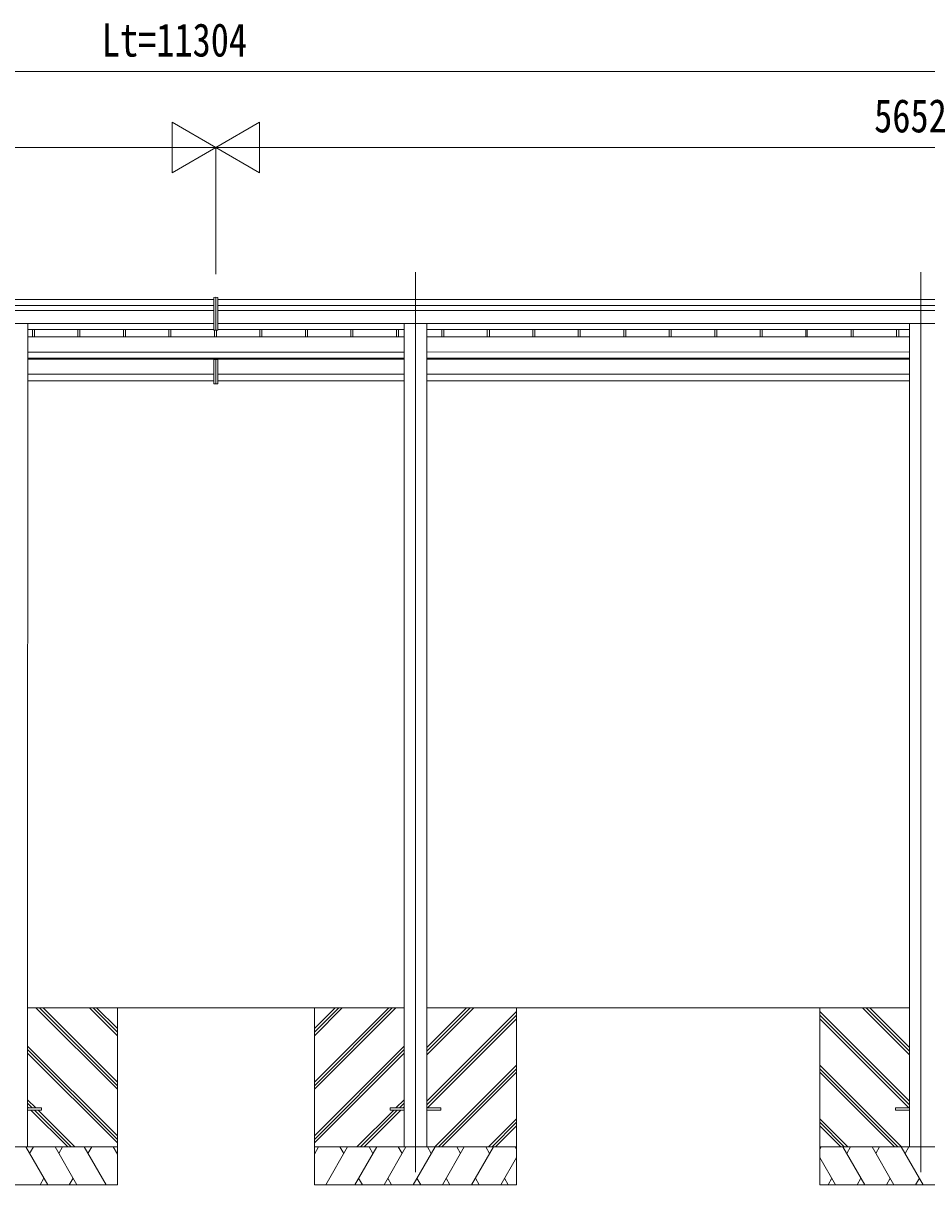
# Model space of a CAD drawing. Units: millimetres, scale not verified. Extents: x -16820 to 16820, y -11880 to 11880.
# Drawn here: x 753 to 4329, y -9000 to -4403 of the extents above; entities that cross this region are included whole.
import ezdxf
from ezdxf.enums import TextEntityAlignment as Align

# ---------------------------------------------------------------- set-up
doc = ezdxf.new("R2010")
doc.units = ezdxf.units.MM
doc.header["$LTSCALE"] = 40
for name, color, linetype, lineweight in [('0-3_YKK_12', 40, 'Continuous', 18), ('0-4_YKK_13', 120, 'Continuous', 18), ('0-5_YKK_A1', 120, 'Continuous', 18), ('0-6_YKK_D', 200, 'Continuous', 18)]:
    doc.layers.add(name, color=color, linetype=linetype, lineweight=lineweight)
doc.styles.add('ＭＳ ゴシック', font='')
doc.styles.get('ＭＳ ゴシック').set_extended_font_data('MS Gothic')

msp = doc.modelspace()

# ---------------------------------------------------------------- linework, layer by layer
at = {"layer": '0-3_YKK_12'}
for p, q in [((2305.1, -5388.88), (2305.1, -5887.84)), ((4305.1, -5388.88), (4305.1, -5887.84)), ((2305.1, -5887.84), (2305.1, -8949.62)), ((4305.1, -5887.84), (4305.1, -8949.62))]:
    msp.add_line(p, q, dxfattribs=at)
at = {"layer": '0-4_YKK_13'}
for p, q in [((1515.11, -5487.53), (1507.61, -5488.04)), ((1507.61, -5488.04), (1515.11, -5487.53)), ((1507.61, -5617.93), (1507.61, -5488.04)), ((1507.61, -5617.93), (1507.61, -5488.04)), ((1522.61, -5488.04), (1515.11, -5487.53)), ((1515.11, -5487.53), (1515.11, -5618.43)), ((1515.11, -5487.53), (1522.61, -5488.04)), ((1515.11, -5487.53), (1515.11, -5618.43)), ((1522.61, -5617.93), (1522.61, -5488.04)), ((1522.61, -5617.93), (1522.61, -5488.04)), ((1507.61, -5735.3), (1507.61, -5829.9)), ((1507.61, -5735.3), (1507.61, -5829.9)), ((1512.61, -5734.26), (1508.61, -5734.29)), ((1512.61, -5734.29), (1508.61, -5734.29)), ((1515.11, -5733.23), (1515.11, -5830.41)), ((1515.11, -5733.23), (1515.11, -5830.41)), ((1517.61, -5734.26), (1521.61, -5734.29)), ((1517.61, -5734.29), (1521.61, -5734.29)), ((1522.61, -5735.3), (1522.61, -5829.9)), ((1522.61, -5735.3), (1522.61, -5829.9)), ((1507.61, -5829.91), (1515.11, -5830.41)), ((1515.11, -5830.41), (1507.61, -5829.91)), ((1515.11, -5830.41), (1522.61, -5829.91)), ((1522.61, -5829.91), (1515.11, -5830.41)), ((825.11, -8695.12), (770.11, -8695.12)), ((825.11, -8704.12), (770.11, -8704.12)), ((825.11, -8695.12), (825.11, -8704.12)), ((2205.1, -8695.12), (2205.1, -8704.12)), ((2205.1, -8695.12), (2260.1, -8695.12)), ((2205.1, -8704.12), (2260.1, -8704.12)), ((2350.1, -8695.12), (2405.1, -8695.12)), ((2350.1, -8704.12), (2405.1, -8704.12)), ((2405.1, -8695.12), (2405.1, -8704.12)), ((4204.9, -8695.12), (4204.9, -8704.12)), ((4204.9, -8695.12), (4259.9, -8695.12)), ((4204.9, -8704.12), (4259.9, -8704.12))]:
    msp.add_line(p, q, dxfattribs=at)
for points in [[(1507.61, -5617.93), (1515.11, -5618.43), (1522.61, -5617.93)], [(1522.61, -5617.93), (1515.11, -5618.43), (1507.61, -5617.93)], [(1512.61, -5734.27), (1512.61, -5733.7), (1512.61, -5733.25)], [(1512.61, -5734.27), (1512.61, -5733.7), (1512.61, -5733.25)], [(1517.61, -5734.27), (1517.61, -5733.7), (1517.61, -5733.25)], [(1517.61, -5734.27), (1517.61, -5733.7), (1517.61, -5733.25)]]:
    msp.add_lwpolyline(points, dxfattribs=at)
for centre, major_axis, start_param, end_param in [((1508.61, -5735.29), (0.909, 0.42), 1.1412323, 2.7120287), ((1508.61, -5735.29), (-0.909, -0.42), 4.282825, 5.8536213), ((1521.61, -5735.29), (0.909, -0.42), 0.429564, 2.0003603), ((1521.61, -5735.29), (-0.909, 0.42), 3.5711566, 5.141953)]:
    msp.add_ellipse(centre, major_axis=major_axis, ratio=0.991593, start_param=start_param, end_param=end_param, dxfattribs=at)
at = {"layer": '0-5_YKK_A1'}
for p, q in [((-4049, -5496.87), (1507.61, -5496.87)), ((7079.2, -5496.87), (1522.61, -5496.87)), ((-4033, -5519.75), (1507.61, -5519.75)), ((-4033, -5539.91), (1507.61, -5539.91)), ((7063.2, -5519.75), (1522.61, -5519.75)), ((7063.2, -5539.91), (1522.61, -5539.91)), ((-4033, -5591.11), (1507.61, -5591.11)), ((7063.2, -5591.11), (1522.61, -5591.11)), ((4259.9, -5594.15), (4259.9, -8849.62)), ((770.29, -5643.61), (1515.11, -5643.61)), ((770.31, -5615.43), (1507.61, -5615.43)), ((789.06, -5615.43), (789.06, -5643.61)), ((797.21, -5615.43), (797.21, -5643.61)), ((969.06, -5615.43), (969.06, -5643.61)), ((977.21, -5615.43), (977.21, -5643.61)), ((1149.06, -5615.43), (1149.06, -5643.61)), ((1157.21, -5615.43), (1157.21, -5643.61)), ((1329.06, -5615.43), (1329.06, -5643.61)), ((1337.21, -5615.43), (1337.21, -5643.61)), ((1509.06, -5618.03), (1509.06, -5643.61)), ((2259.92, -5643.61), (1515.11, -5643.61)), ((1517.21, -5618.29), (1517.21, -5643.61)), ((2259.9, -5615.43), (1522.61, -5615.43)), ((1689.31, -5615.43), (1689.31, -5643.61)), ((1697.45, -5615.43), (1697.45, -5643.61)), ((1869.31, -5615.43), (1869.31, -5643.61)), ((1877.45, -5615.43), (1877.45, -5643.61)), ((2049.31, -5615.43), (2049.31, -5643.61)), ((2057.45, -5615.43), (2057.45, -5643.61)), ((2229.31, -5615.43), (2229.31, -5643.61)), ((2237.45, -5615.43), (2237.45, -5643.61)), ((4259.9, -5615.43), (2350.3, -5615.43)), ((4259.9, -5643.61), (2350.32, -5643.61)), ((2409.31, -5615.43), (2409.31, -5643.61)), ((2417.45, -5615.43), (2417.45, -5643.61)), ((2589.31, -5615.43), (2589.31, -5643.61)), ((2597.45, -5615.43), (2597.45, -5643.61)), ((2769.31, -5615.43), (2769.31, -5643.61)), ((2777.45, -5615.43), (2777.45, -5643.61)), ((2949.31, -5615.43), (2949.31, -5643.61)), ((2957.45, -5615.43), (2957.45, -5643.61)), ((3129.31, -5615.43), (3129.31, -5643.61)), ((3137.45, -5615.43), (3137.45, -5643.61)), ((3309.31, -5615.43), (3309.31, -5643.61)), ((3317.45, -5615.43), (3317.45, -5643.61)), ((3489.31, -5615.43), (3489.31, -5643.61)), ((3497.45, -5615.43), (3497.45, -5643.61)), ((3669.31, -5615.43), (3669.31, -5643.61)), ((3677.45, -5615.43), (3677.45, -5643.61)), ((3849.31, -5615.43), (3849.31, -5643.61)), ((3855.88, -5615.43), (3855.88, -5643.61)), ((4029.31, -5615.43), (4029.31, -5643.61)), ((4037.45, -5615.43), (4037.45, -5643.61)), ((4209.31, -5615.43), (4209.31, -5643.61)), ((4217.45, -5615.43), (4217.45, -5643.61)), ((1515.11, -5704.3), (770.29, -5704.3)), ((770.29, -5728.63), (1515.11, -5728.63)), ((770.29, -5733.25), (1515.11, -5733.25)), ((789.06, -5728.63), (789.06, -5733.25)), ((797.21, -5728.63), (797.21, -5733.25)), ((969.06, -5728.63), (969.06, -5733.25)), ((977.21, -5728.63), (977.21, -5733.25)), ((1149.06, -5728.63), (1149.06, -5733.25)), ((1157.21, -5728.63), (1157.21, -5733.25)), ((1329.06, -5728.63), (1329.06, -5733.25)), ((1337.21, -5728.63), (1337.21, -5733.25)), ((1509.06, -5728.63), (1509.06, -5733.25)), ((1515.11, -5704.3), (2259.92, -5704.3)), ((2259.92, -5728.63), (1515.11, -5728.63)), ((2259.92, -5733.25), (1515.11, -5733.25)), ((1517.21, -5728.63), (1517.21, -5733.25)), ((1689.31, -5728.63), (1689.31, -5733.25)), ((1697.45, -5728.63), (1697.45, -5733.25)), ((1869.31, -5728.63), (1869.31, -5733.25)), ((1877.45, -5728.63), (1877.45, -5733.25)), ((2049.31, -5728.63), (2049.31, -5733.25)), ((2057.45, -5728.63), (2057.45, -5733.25)), ((2229.31, -5728.63), (2229.31, -5733.25)), ((2237.45, -5728.63), (2237.45, -5733.25)), ((2350.32, -5704.3), (4259.9, -5704.19)), ((4259.9, -5728.63), (2350.32, -5728.63)), ((2350.32, -5733.25), (4259.9, -5733.25)), ((2409.31, -5728.63), (2409.31, -5733.25)), ((2417.45, -5728.63), (2417.45, -5733.25)), ((2589.31, -5728.63), (2589.31, -5733.25)), ((2597.45, -5728.63), (2597.45, -5733.25)), ((2769.31, -5728.63), (2769.31, -5733.25)), ((2777.45, -5728.63), (2777.45, -5733.25)), ((2949.31, -5728.63), (2949.31, -5733.25)), ((2957.45, -5728.63), (2957.45, -5733.25)), ((3129.31, -5728.63), (3129.31, -5733.25)), ((3137.45, -5728.63), (3137.45, -5733.25)), ((3309.31, -5728.63), (3309.31, -5733.25)), ((3317.45, -5728.63), (3317.45, -5733.25)), ((3489.31, -5728.63), (3489.31, -5733.25)), ((3497.45, -5728.63), (3497.45, -5733.25)), ((3669.31, -5728.63), (3669.31, -5733.25)), ((3677.45, -5728.63), (3677.45, -5733.25)), ((3849.31, -5728.63), (3849.31, -5733.25)), ((3855.88, -5728.63), (3855.88, -5733.25)), ((4029.31, -5728.63), (4029.31, -5733.25)), ((4037.45, -5728.63), (4037.45, -5733.25)), ((4209.31, -5728.63), (4209.31, -5733.25)), ((4217.45, -5728.63), (4217.45, -5733.25)), ((770.29, -5791.82), (1507.61, -5791.82)), ((770.29, -5817.9), (1507.61, -5817.91)), ((2259.92, -5791.82), (1522.61, -5791.82)), ((2259.92, -5817.9), (1522.61, -5817.91)), ((2350.32, -5791.82), (4259.9, -5791.82)), ((2350.32, -5817.89), (4259.9, -5817.9)), ((770.11, -8299.62), (2260.1, -8299.62)), ((1125.11, -8621.88), (802.84, -8299.62)), ((1125.11, -8607.74), (816.99, -8299.62)), ((1125.11, -8593.6), (831.13, -8299.62)), ((1125.11, -8409.75), (1014.98, -8299.62)), ((1125.11, -8395.61), (1029.12, -8299.62)), ((1125.11, -8381.46), (1043.26, -8299.62)), ((1125.11, -8299.62), (1125.11, -8999.62)), ((1905.1, -8299.62), (1905.1, -8999.62)), ((1905.1, -8593.6), (2199.09, -8299.62)), ((1905.1, -8607.74), (2213.23, -8299.62)), ((1905.1, -8621.88), (2227.37, -8299.62)), ((1905.1, -8381.46), (1986.95, -8299.62)), ((1905.1, -8395.61), (2001.09, -8299.62)), ((1905.1, -8409.75), (2015.23, -8299.62)), ((4259.9, -8299.62), (2350.1, -8299.62)), ((2350.1, -8485.25), (2535.74, -8299.62)), ((2350.1, -8471.11), (2521.59, -8299.62)), ((2350.1, -8456.97), (2507.45, -8299.62)), ((2350.1, -8669.1), (2705.1, -8314.1)), ((2705.1, -8299.62), (2705.1, -8999.62)), ((3905.1, -8299.62), (3905.1, -8999.62)), ((4259.9, -8668.9), (3905.1, -8314.1)), ((4259.9, -8485.05), (4074.47, -8299.62)), ((4259.9, -8470.91), (4088.62, -8299.62)), ((4259.9, -8456.77), (4102.76, -8299.62)), ((2350.1, -8683.24), (2705.1, -8328.24)), ((2352.37, -8695.12), (2705.1, -8342.38)), ((4259.9, -8683.04), (3905.1, -8328.24)), ((4257.84, -8695.12), (3905.1, -8342.38)), ((1125.11, -8805.73), (770.11, -8450.73)), ((1905.1, -8805.73), (2260.1, -8450.73)), ((1125.11, -8819.87), (770.11, -8464.87)), ((1125.11, -8834.01), (770.11, -8479.01)), ((1905.1, -8819.87), (2260.1, -8464.87)), ((1905.1, -8834.01), (2260.1, -8479.01)), ((2381.71, -8849.62), (2705.1, -8526.23)), ((2395.86, -8849.62), (2705.1, -8540.37)), ((4228.5, -8849.62), (3905.1, -8526.23)), ((4214.35, -8849.62), (3905.1, -8540.37)), ((2410, -8849.62), (2705.1, -8554.51)), ((4200.21, -8849.62), (3905.1, -8554.51)), ((802.37, -8695.12), (770.11, -8662.86)), ((788.22, -8695.12), (770.11, -8677)), ((2227.85, -8695.12), (2260.1, -8662.86)), ((2241.99, -8695.12), (2260.1, -8677)), ((774.08, -8695.12), (770.11, -8691.15)), ((928.58, -8849.62), (783.08, -8704.12)), ((942.72, -8849.62), (797.22, -8704.12)), ((956.87, -8849.62), (811.37, -8704.12)), ((2073.35, -8849.62), (2218.85, -8704.12)), ((2087.49, -8849.62), (2232.99, -8704.12)), ((2101.63, -8849.62), (2247.13, -8704.12)), ((2256.13, -8695.12), (2260.1, -8691.15)), ((2593.85, -8849.62), (2705.1, -8738.36)), ((2607.99, -8849.62), (2705.1, -8752.5)), ((2622.13, -8849.62), (2705.1, -8766.64)), ((4016.36, -8849.62), (3905.1, -8738.36)), ((4002.22, -8849.62), (3905.1, -8752.5)), ((3988.08, -8849.62), (3905.1, -8766.64)), ((325.11, -8849.62), (1125.11, -8849.62)), ((849.62, -8999.62), (763.02, -8849.62)), ((778.02, -8875.6), (793.02, -8849.62)), ((965.09, -8999.62), (878.49, -8849.62)), ((893.49, -8875.6), (908.49, -8849.62)), ((1080.56, -8999.62), (993.96, -8849.62)), ((1008.96, -8875.6), (1023.96, -8849.62)), ((1125.11, -8878.56), (1108.4, -8849.62)), ((2705.1, -8849.62), (1905.1, -8849.62)), ((1905.1, -8878.56), (1921.81, -8849.62)), ((1949.65, -8999.62), (2036.25, -8849.62)), ((2021.25, -8875.6), (2006.25, -8849.62)), ((2065.12, -8999.62), (2151.72, -8849.62)), ((2136.72, -8875.6), (2121.72, -8849.62)), ((2180.59, -8999.62), (2267.19, -8849.62)), ((2252.19, -8875.6), (2237.19, -8849.62)), ((2296.06, -8999.62), (2382.66, -8849.62)), ((2367.66, -8875.6), (2352.66, -8849.62)), ((2411.53, -8999.62), (2498.13, -8849.62)), ((2483.13, -8875.6), (2468.13, -8849.62)), ((2527, -8999.62), (2613.6, -8849.62)), ((2598.6, -8875.6), (2583.6, -8849.62)), ((2705.1, -8860.06), (2699.07, -8849.62)), ((3905.1, -8849.62), (4705.1, -8849.62)), ((3905.1, -8860.06), (3911.14, -8849.62)), ((4083.21, -8999.62), (3996.61, -8849.62)), ((4011.61, -8875.6), (4026.61, -8849.62)), ((4198.68, -8999.62), (4112.08, -8849.62)), ((4127.08, -8875.6), (4142.08, -8849.62)), ((4314.15, -8999.62), (4227.55, -8849.62)), ((4242.55, -8875.6), (4257.55, -8849.62)), ((1123.4, -8875.6), (1125.11, -8872.64)), ((1906.81, -8875.6), (1905.1, -8872.64)), ((2642.47, -8999.62), (2705.1, -8891.14)), ((3967.74, -8999.62), (3905.1, -8891.14)), ((1125.11, -8999.62), (325.11, -8999.62)), ((834.62, -8973.64), (819.62, -8999.62)), ((950.09, -8973.64), (935.09, -8999.62)), ((1905.1, -8999.62), (2705.1, -8999.62)), ((2080.12, -8973.64), (2095.12, -8999.62)), ((2195.59, -8973.64), (2210.59, -8999.62)), ((2311.06, -8973.64), (2326.06, -8999.62)), ((2426.53, -8973.64), (2441.53, -8999.62)), ((2542, -8973.64), (2557, -8999.62)), ((2657.47, -8973.64), (2672.47, -8999.62)), ((4705.1, -8999.62), (3905.1, -8999.62)), ((3952.74, -8973.64), (3937.74, -8999.62)), ((4068.21, -8973.64), (4053.21, -8999.62)), ((4183.68, -8973.64), (4168.68, -8999.62)), ((4299.15, -8973.64), (4284.15, -8999.62))]:
    msp.add_line(p, q, dxfattribs=at)
for points in [[(770.31, -5594.15), (770.11, -8124.62), (770.11, -8849.62)], [(2259.9, -5594.15), (2260.1, -8124.62), (2260.1, -8849.62)], [(2350.3, -5594.15), (2350.1, -8124.62), (2350.1, -8849.62)]]:
    msp.add_lwpolyline(points, dxfattribs=at)
at = {"layer": '0-6_YKK_D'}
for p, q in [((-3937, -4594.86), (6967.11, -4594.86)), ((1515.11, -4894.86), (1341.9, -4794.86)), ((1341.9, -4794.86), (1341.9, -4994.86)), ((1515.11, -4894.86), (1688.31, -4794.86)), ((1688.31, -4994.86), (1688.31, -4794.86)), ((-3937, -4894.86), (1315.11, -4894.86)), ((1515.11, -4894.86), (1168.7, -4894.86)), ((1515.11, -4894.86), (1341.9, -4994.86)), ((1515.11, -5396.87), (1515.11, -4893.86)), ((1515.11, -5396.87), (1515.11, -4893.86)), ((1515.11, -4894.86), (1688.31, -4994.86)), ((1515.11, -4894.86), (1861.52, -4894.86)), ((6967.21, -4894.86), (1715.11, -4894.86))]:
    msp.add_line(p, q, dxfattribs=at)

# ---------------------------------------------------------------- texts
at = {"layer": '0-6_YKK_D', "style": 'ＭＳ ゴシック', "width": 0.8}
for s, p in [('Lt=11304', (1063.85, -4574.86)), ('5652', (4120.36, -4874.86))]:
    msp.add_text(s, height=132, dxfattribs=at).set_placement(p, align=Align.BOTTOM_LEFT)

doc.saveas('drawing.dxf')
